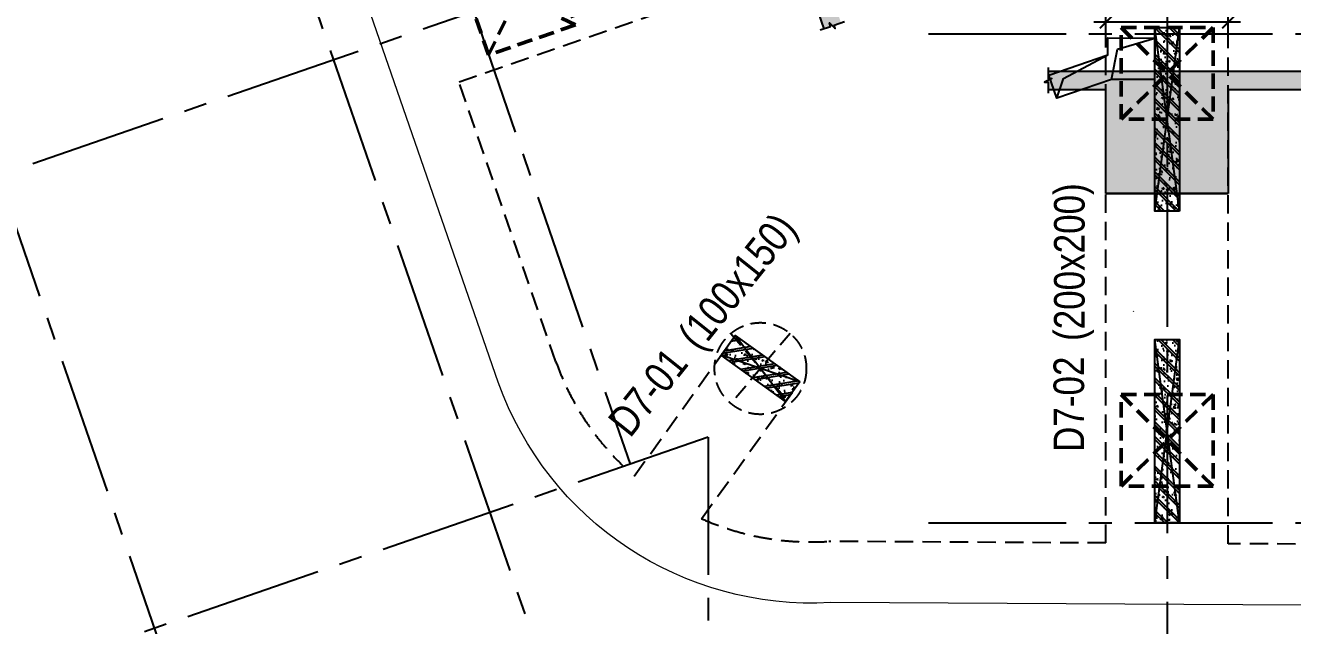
# Model space of a CAD drawing. Header units: millimetres. Extents: x -340714 to 2967022, y -655653 to 62.
# Drawn here: x 1742605 to 1763320, y -337006 to -327190 of the extents above; entities that cross this region are included whole.
import ezdxf
from ezdxf.enums import TextEntityAlignment as Align

# ---------------------------------------------------------------- set-up
doc = ezdxf.new("R2010")
doc.units = ezdxf.units.MM
doc.header["$LTSCALE"] = 100
doc.header["$PDMODE"] = 32
doc.header["$PDSIZE"] = 2.5
for name, pattern in [('CENTER2', [1.125, 0.75, -0.125, 0.125, -0.125]), ('DASHED', [4.5, 3, -1.5]), ('HIDDEN', [0.375, 0.25, -0.125])]:
    doc.linetypes.add(name, pattern=pattern)
for name, color, linetype in [('ccu11-Khuat', 9, 'DASHED'), ('ccu11-Manh', 8, 'Continuous'), ('ccu11-Thay', 7, 'Continuous'), ('ccu12-Text', 31, 'Continuous'), ('ccu12-Truc', 13, 'CENTER2'), ('KC-Betong', 6, 'Continuous'), ('KC2-DIM', 251, 'Continuous'), ('ST_MBDV Cot vach 220805$0$AUDIT_I_220805193045-5', 6, 'Continuous')]:
    doc.layers.add(name, color=color, linetype=linetype)
for name, color, linetype, lineweight in [('ccu12-Tencaukien', 9, 'Continuous', 15), ('KT-Net cot vach', 6, 'Continuous', 50), ('TNG hungdh1', 3, 'Continuous', 13)]:
    doc.layers.add(name, color=color, linetype=linetype, lineweight=lineweight)
doc.styles.add('Arial Narrow', font='ARIALN.TTF')
doc.dimstyles.new('CCU_1-300', dxfattribs={"dimscale": 200, "dimtxt": 2.5, "dimasz": 1, "dimexe": 1, "dimexo": 2, "dimgap": 0.5, "dimtad": 1, "dimdec": 0, "dimrnd": 5, "dimdsep": 46, "dimtxsty": 'Arial Narrow', "dimblk": 'ARCHTICK', "dimcen": -1, "dimdle": 1, "dimclrd": 256, "dimclre": 256, "dimclrt": 3, "dimadec": 0, "dimazin": 2, "dimtfac": 0.1, "dimtdec": 0, "dimtix": 1, "dimtmove": 2, "dimatfit": 1, "dimfxl": 1, "dimtvp": 0.8333333333333334, "dimtolj": 1, "dimtzin": 12, "dimarcsym": 0})

# ---------------------------------------------------------------- blocks, each defined once
blk = doc.blocks.new('Grid-ST-flat-3')
at = {"layer": 'ccu12-Truc', "ltscale": 30}
for p, q in [((343189.8455156268, -39014.65546948351), (361219.3016763728, -91236.39007851167)), ((340897.6132794917, -39806.04435974167), (359986.9050177329, -95097.55833493307)), ((335415.1609209013, -41698.85077767865), (354504.4526594841, -96990.36475386203)), ((369999.3874795342, -69862.92378625314), (369999.3874795342, -104409.5824195731)), ((369534.392683656, -80082.1011514843), (317935.6370837545, -97896.47498025041)), ((366096.2468389806, -84196.27186137141), (425824.046860399, -84196.27186136867)), ((362499.3874795342, -90794.44285003131), (320490.9257493085, -105297.7856638855)), ((362499.3874795342, -90794.44285003131), (362499.3874795342, -104409.5824195731)), ((366096.246838973, -92196.27186136931), (425824.0468604039, -92196.27186137077))]:
    blk.add_line(p, q, dxfattribs=at)
blk = doc.blocks.new('*U656')
h = blk.add_hatch()
h.set_pattern_fill('VATLIEU04', color=250, scale=40, style=0, pattern_type=2)
h.set_pattern_definition([(49.99999999999999, (-549.9999999999874, 1350.000000000006), (286.9040730403014, -25.10085399303804), [30, -330]), (355, (-549.9999999999874, 1350.000000000006), (-55.50053344520001, 300.8768534800047), [24, -264]), (100.4514, (-526.0913279999874, 1347.908264000006), (231.4037526856086, 275.7758168243814), [25.496076, -280.4568448]), (46.18420000000001, (-549.9999999999874, 1430.000000000006), (426.8964194502578, -66.20760573160723), [45, -495]), (96.6356, (-514.4253019999873, 1424.482677200006), (373.8650822194813, 389.6471483601767), [38.2441152, -420.6852]), (351.1842, (-549.9999999999874, 1430.000000000006), (373.8647780534509, 389.6474403701299), [36, -396]), (21, (-509.9999999999874, 1410.000000000006), (238.7628208473847, -161.0475562661355), [30, -330]), (326.0000000000001, (-509.9999999999874, 1410.000000000006), (97.32613276863269, 290.0600180187412), [24, -264]), (71.4514, (-490.1031067999874, 1396.579357600006), (336.089051432596, 129.012198683981), [25.496076, -280.4568448]), (37.50000000000001, (-549.9999999999874, 1350.000000000006), (4.863942126916267, 133.1575415325246), [0, -260.8, 0, -268, 0, -265]), (7.499999999999999, (-549.9999999999874, 1350.000000000006), (105.2278149768594, 157.7646847529441), [0, -152.8, 0, -254.8, 0, -101]), (327.5, (-639.1999999999874, 1350.000000000006), (213.5289744689636, -9.021948693751902), [0, -100, 0, -312, 0, -414]), (317.5, (-679.1999999999874, 1350.000000000006), (233.2744677369545, 40.04199293292709), [0, -130, 0, -207.2, 0, -294]), (45, (-549.9999999999874, 1350.000000000006), (-120.2081528017131, 120.2081528017131), []), (45, (-549.9999999999874, 1399.000000000006), (-120.2081528017131, 120.2081528017131), [])])
h.paths.add_polyline_path([(-475, -474.9999999999998), (-75, -475.0000000000038), (-74.99999999998738, 825.0000000000059), (-474.9999999999874, 825.00000000001)])
at = {"color": 6, "ltscale": 0.25}
blk.add_lwpolyline([(-475, -474.9999999999998), (-75, -475.0000000000038), (-74.99999999998738, 825.0000000000059), (-474.9999999999874, 825.00000000001)], close=True, dxfattribs=at)
at = {"layer": 'Defpoints', "linetype": 'ByBlock', "ltscale": 30}
for p, q in [((-75, -475.0000000000038), (-474.9999999999874, 825.00000000001)), ((-475, -474.9999999999998), (-74.99999999998738, 825.0000000000059))]:
    blk.add_line(p, q, dxfattribs=at)
blk = doc.blocks.new('*U653')
h = blk.add_hatch()
h.set_pattern_fill('VATLIEU04', color=250, scale=40, style=0, pattern_type=2)
h.set_pattern_definition([(49.99999999999999, (-549.9999999999709, 3049.999999999996), (286.9040730403014, -25.10085399303804), [30, -330]), (355, (-549.9999999999709, 3049.999999999996), (-55.50053344520001, 300.8768534800047), [24, -264]), (100.4514, (-526.0913279999709, 3047.908263999996), (231.4037526856086, 275.7758168243814), [25.496076, -280.4568448]), (46.18420000000001, (-549.9999999999709, 3129.999999999996), (426.8964194502578, -66.20760573160723), [45, -495]), (96.6356, (-514.4253019999708, 3124.482677199996), (373.8650822194813, 389.6471483601767), [38.2441152, -420.6852]), (351.1842, (-549.9999999999709, 3129.999999999996), (373.8647780534509, 389.6474403701299), [36, -396]), (21, (-509.9999999999709, 3109.999999999996), (238.7628208473847, -161.0475562661355), [30, -330]), (326.0000000000001, (-509.9999999999709, 3109.999999999996), (97.32613276863269, 290.0600180187412), [24, -264]), (71.4514, (-490.1031067999709, 3096.579357599996), (336.089051432596, 129.012198683981), [25.496076, -280.4568448]), (37.50000000000001, (-549.9999999999709, 3049.999999999996), (4.863942126916267, 133.1575415325246), [0, -260.8, 0, -268, 0, -265]), (7.499999999999999, (-549.9999999999709, 3049.999999999996), (105.2278149768594, 157.7646847529441), [0, -152.8, 0, -254.8, 0, -101]), (327.5, (-639.1999999999709, 3049.999999999996), (213.5289744689636, -9.021948693751902), [0, -100, 0, -312, 0, -414]), (317.5, (-679.1999999999709, 3049.999999999996), (233.2744677369545, 40.04199293292709), [0, -130, 0, -207.2, 0, -294]), (45, (-549.9999999999709, 3049.999999999996), (-120.2081528017131, 120.2081528017131), []), (45, (-549.9999999999709, 3098.999999999996), (-120.2081528017131, 120.2081528017131), [])])
h.paths.add_polyline_path([(-475, -474.9999999999998), (-75, -475.0000000000038), (-74.9999999999709, 2524.999999999996), (-474.9999999999709, 2525)])
at = {"color": 6, "ltscale": 0.25}
blk.add_lwpolyline([(-475, -474.9999999999998), (-75, -475.0000000000038), (-74.9999999999709, 2524.999999999996), (-474.9999999999709, 2525)], close=True, dxfattribs=at)
at = {"layer": 'Defpoints', "linetype": 'ByBlock', "ltscale": 30}
for p, q in [((-75, -475.0000000000038), (-474.9999999999709, 2525)), ((-475, -474.9999999999998), (-74.9999999999709, 2524.999999999996))]:
    blk.add_line(p, q, dxfattribs=at)
blk = doc.blocks.new('MBCOTVACH-T7-PN')
at = {"layer": 'ST_MBDV Cot vach 220805$0$AUDIT_I_220805193045-5', "linetype": 'ByBlock', "xscale": -1}
for name, p, rotation in [('*U653', (60761.74226238951, -29001.43592545447, -2.134706158919926e-05), 359.9999999999985), ('*U656', (54370.95171846962, -32377.03842578096, 5.460139985010664e-05), 54.35941822448696), ('*U653', (60761.74226238951, -34101.43592545269, -2.134706158919926e-05), 359.9999999999985)]:
    blk.add_blockref(name, p, dxfattribs=dict(at, rotation=rotation))
blk = doc.blocks.new('*U709')
at = {"layer": 'ccu12-Tencaukien', "color": 8, "ltscale": 10000}
blk.add_line((360.6565736538532, -155.3215232637356), (354.4065714950475, -155.3215232637356), dxfattribs=at)
at = {"layer": 'ccu12-Text', "color": 2, "style": 'Arial Narrow', "width": 0.8}
blk.add_attdef('SH', text='', height=300, dxfattribs=at).set_placement((275.6048113084853, 5.864471777974813), align=Align.BOTTOM_RIGHT)
at = {"layer": 'ccu12-Text', "color": 31, "style": 'Arial Narrow', "width": 0.8}
for tag, p in [('(', (507.5315725744504, -75.41116959831947)), ('KT', (632.605666770517, -75.41116959831947)), (')', (962.8971199221714, -75.41116959831947))]:
    blk.add_attdef(tag, text='', height=250, dxfattribs=at).set_placement(p, align=Align.BOTTOM_LEFT)
blk = doc.blocks.new('*U690')
at = {"layer": 'ccu12-Tencaukien', "color": 8, "ltscale": 10000}
blk.add_line((360.6565736538532, -155.3215232637356), (354.4065714950475, -155.3215232637356), dxfattribs=at)
at = {"layer": 'ccu12-Text', "color": 2, "style": 'Arial Narrow', "width": 0.8}
blk.add_attdef('SH', text='', height=300, dxfattribs=at).set_placement((275.6048113084853, 5.864471777974813), align=Align.BOTTOM_RIGHT)
at = {"layer": 'ccu12-Text', "color": 31, "style": 'Arial Narrow', "width": 0.8}
for tag, p in [('(', (507.5315725744504, -75.41116959831947)), ('KT', (632.605666770517, -75.41116959831947)), (')', (962.8971199221714, -75.41116959831947))]:
    blk.add_attdef(tag, text='', height=250, dxfattribs=at).set_placement(p, align=Align.BOTTOM_LEFT)
blk = doc.blocks.new('MBKC-T7-PN-1')
at = {"layer": 'ccu11-Khuat', "color": 4}
for p, q in [((49461.74597892212, -27363.71407002886), (58157.13286985061, -24354.68759636913)), ((60036.80449052481, -34904.68123319431), (60036.80449052481, -25326.61616689223)), ((62036.80449052481, -34916.02847313904), (62036.80449052481, -25326.61616689223)), ((52326.87361301156, -33812.08231466258, 5.460139985010663e-05), (53887.39467635099, -31635.6280686676, 5.460139985010663e-05)), ((53427.1537667932, -34508.52325004467, 5.460139985010663e-05), (54984.50013240101, -32336.49674586614, 5.460139985010663e-05)), ((65836.80449052481, -34937.5882290341), (62036.80449052481, -34916.02847313904))]:
    blk.add_line(p, q, dxfattribs=at)
for points in [[(52151.97587854043, -33652.89714096778, -0.1162753363305096), (51047.0784947027, -31944.95644066192), (49461.74597892165, -27363.71407002903)], [(60036.80449052481, -34904.68123319431), (55507.4960183457, -34878.98365818546, -0.1209163562681575), (53427.15376679879, -34508.5232500367, -0.1209163562681575)]]:
    blk.add_lwpolyline(points, format="xyb", dxfattribs=at)
blk.add_lwpolyline([(65836.80449052481, -34937.5882290341), (62036.80449052481, -34916.02847313904)], dxfattribs=at)
at = {"layer": 'ccu11-Manh'}
blk.add_line((55054.06714751758, -25428.49915014219), (55422.80462066876, -26496.50089149456), dxfattribs=at)
at = {"layer": 'TNG hungdh1'}
blk.add_lwpolyline([(30192.4833111777, 12092.81666385627, -0.1171192909661862), (42412.38115973352, 13531.41526730324), (57798.83130551083, 9101.551082909224, -0.2840117854119512), (60754.95443003206, 5748.563430855167), (65985.67426092131, -9368.852161337389, 0.3181294741100671), (69743.13967055595, -12060.84411257948), (99390.07933190977, -12228.73261059262, -0.3265251430417447), (102151.4752845741, -14244.61140803713), (105660.6106905597, -29755.25398645597, -0.4508631928773756), (101746.7365236948, -36141.34363147663), (55535.10669648787, -35879.15640553273, -0.3332430787464091), (50103.54295826657, -32276.25873273378), (45597.80633774912, -19255.7275120914, 0.3734653731247742), (30668.60945794685, -13100.7630154714), (11293.40635154722, -19805.52494251612), (11293.40635154722, -19805.52494251612, -0.3703335605766636), (6440.809495901223, -17879.2240648279), (-1057.025853287894, -3542.923806525883, -0.4584761371333171), (1179.397029460873, 2090.909823645256), (30192.4833111777, 12092.81666385673)], format="xyb", dxfattribs=at)
blk = doc.blocks.new('_ARCHTICK')
at = {"color": 0, "linetype": 'ByBlock', "const_width": 0.15}
blk.add_lwpolyline([(-0.5, -0.5), (0.5, 0.5)], dxfattribs=at)
blk = doc.blocks.new('*D796')
at = {"layer": 'Defpoints', "color": 0, "transparency": 16777216}
for p in [(1760268.525844869, -327136.7680117014), (1760268.525844869, -327734.8884580453), (1762268.525844869, -327734.8884580453)]:
    blk.add_point(p, dxfattribs=at)
at = {"layer": 'KC2-DIM', "lineweight": -2, "transparency": 16777216}
for p, q in [((1760268.525844869, -327334.8884580453), (1760268.525844869, -326936.7680117014)), ((1762268.525844869, -327334.8884580453), (1762268.525844869, -326936.7680117014)), ((1762468.525844869, -327136.7680117014), (1760068.525844869, -327136.7680117014))]:
    blk.add_line(p, q, dxfattribs=at)
at = {"layer": 'KC2-DIM', "lineweight": -2, "transparency": 16777216, "xscale": 200, "yscale": 200, "zscale": 200, "rotation": 180}
blk.add_blockref('_ARCHTICK', (1760268.525844869, -327136.7680117014), dxfattribs=at)
at = {"layer": 'KC2-DIM', "lineweight": -2, "transparency": 16777216, "xscale": 200, "yscale": 200, "zscale": 200}
blk.add_blockref('_ARCHTICK', (1762268.525844869, -327136.7680117014), dxfattribs=at)
at = {"layer": 'KC2-DIM', "color": 3, "transparency": 16777216, "insert": (1761268.525844869, -326781.4815178406), "char_height": 500, "attachment_point": 5, "style": 'Arial Narrow'}
blk.add_mtext('\\A1;2000', dxfattribs=at)
blk = doc.blocks.new('*U1064')
at = {"color": 6, "linetype": 'HIDDEN', "ltscale": 10}
for p, q in [((1025, -1025), (-475, 475)), ((1025, 475), (-475, -1025))]:
    blk.add_line(p, q, dxfattribs=at)
blk.add_lwpolyline([(-475, 475), (1025, 475), (1025, -1025), (-475, -1025)], close=True, dxfattribs=at)
blk = doc.blocks.new('MBDV-COTVACH-T7-PN')
at = {"layer": 'KC-Betong', "linetype": 'HIDDEN', "ltscale": 10, "elevation": -4.458537631332748e-05}
for points in [[(53905.82503808104, -31477.59330470813), (54871.96450129547, -32625.58612523635)], [(54872.24627136253, -31477.59330470813), (53906.10680814809, -32625.58612523635)]]:
    blk.add_lwpolyline(points, dxfattribs=at)
at = {"layer": 'KC-Betong', "linetype": 'HIDDEN', "ltscale": 10}
blk.add_circle((54389.03565472178, -32051.75711834745, -4.45853799861673e-05), 750, dxfattribs=at)
at = {"layer": 'KT-Net cot vach', "rotation": 19.04713795399666}
blk.add_blockref('*U1064', (50060.67882337538, -25800.46551913326), dxfattribs=at)
at = {"layer": 'KT-Net cot vach'}
for p in [(60761.8044734241, -26951.6161660137), (60761.80449052667, -32951.61704977904, 7.594820233756635e-05)]:
    blk.add_blockref('*U1064', p, dxfattribs=at)
blk = doc.blocks.new('LM-T8-MAI-PN')
at = {"layer": 'ccu11-Manh', "color": 1}
for points in [[(60125.71347964182, -27324.40684091131), (60223.62269889773, -26830.47157465934), (60835.88707999117, -26648.6417438254)], [(59235.6172788986, -27631.7108886526), (59341.52733462513, -27309.01285769313), (60065.15634692111, -26922.1457857691)]]:
    blk.add_lwpolyline(points, dxfattribs=at)
at = {"layer": 'ccu11-Thay', "color": 1}
blk.add_lwpolyline([(59105.07890524808, -27253.61072599108), (60065.15634692111, -26922.1457857691), (60066.74979219306, -26644.0578156159), (60835.88707999117, -26648.6417438254), (60831.82055838592, -27328.62956315663), (60125.71347964182, -27324.40684091131), (59235.6172788986, -27631.7108886526), (59105.07890524808, -27253.61072599108)], dxfattribs=at)

msp = doc.modelspace()

# ---------------------------------------------------------------- hatches: boundary and pattern name
at = {"layer": 'Defpoints'}
h = msp.add_hatch(dxfattribs=at)
h.set_pattern_fill('BETONG', color=252, scale=30, pattern_type=2)
h.set_pattern_definition([(0, (0, 0), (0, 155.88457272), [3.75, -86.25]), (0, (0, 6.49519053), (0, 155.88457272), [3.75, -86.25]), (120, (0, 0), (-135.0000000336027, -77.94228635999997), [3.75, -86.24999999999999]), (120, (5.625, 3.24759528), (-135.0000000336027, -77.94228635999997), [3.75, -86.24999999999999]), (0, (45, 77.94228636), (0, 155.88457272), [3.75, -86.25]), (0, (45, 84.43747689), (0, 155.88457272), [3.75, -86.25]), (120, (45, 77.94228636), (-135.0000000336027, -77.94228635999997), [3.75, -86.24999999999999]), (120, (50.625, 81.18988164000001), (-135.0000000336027, -77.94228635999997), [3.75, -86.24999999999999]), (59.99999999999999, (3.75, 0), (-135.0000000336027, 77.94228636000001), [3.75, -86.25]), (59.99999999999999, (-1.875, 3.24759528), (-135.0000000336027, 77.94228636000001), [3.75, -86.25]), (59.99999999999999, (48.75, -77.94228636), (-135.0000000336027, 77.94228636000001), [3.75, -86.25]), (59.99999999999999, (43.125, -74.69469108), (-135.0000000336027, 77.94228636000001), [3.75, -86.25]), (45, (0, 0), (-31.81980515339464, 31.81980515339464), []), (49.99999999999999, (0, 0), (215.178054780226, -18.82564049477853), [22.5, -247.5]), (355, (0, 0), (-41.6254000839, 225.6576401100035), [18, -198]), (100.4514, (17.931504, -1.568802), (173.5528145142065, 206.8318626182861), [19.122057, -210.3426336]), (46.18420000000001, (0, 60), (320.1723145876933, -49.65570429870542), [33.75, -371.25]), (96.6356, (26.6810235, 55.86200789999999), (280.398811664611, 292.2353612701325), [28.6830864, -315.5139]), (351.1842, (0, 60), (280.3985835400882, 292.2355802775974), [27, -297]), (21, (30, 45), (179.0721156355385, -120.7856671996016), [22.5, -247.5]), (326.0000000000001, (30, 45), (72.99459957647451, 217.5450135140559), [18, -198]), (71.4514, (44.9226699, 34.9345182), (252.066788574447, 96.75914901298572), [19.122057, -210.3426336]), (37.50000000000001, (0, 0), (3.647956595187201, 99.86815614939344), [0, -195.6, 0, -201, 0, -198.75]), (7.499999999999999, (0, 0), (78.92086123264458, 118.3235135647081), [0, -114.6, 0, -191.1, 0, -75.75]), (327.5, (-66.9, 0), (160.1467308517227, -6.766461520313927), [0, -75, 0, -234, 0, -310.5]), (317.5, (-96.9, 0), (174.9558508027159, 30.03149469969532), [0, -97.5, 0, -155.4, 0, -220.5])])
h.paths.add_polyline_path([(1749388.022871365, -308176.5726288252), (1749274.593211479, -308215.7352673747), (1749294.174530753, -308272.4500973177), (1749198.297062261, -308178.6017567065), (1749217.878381536, -308235.3165866494), (1749104.448721649, -308274.4792251989), (1749443.042514958, -309255.173586892), (1747836.12233324, -309809.9776330088), (1748488.782368567, -311700.3253871545), (1750095.686097109, -311145.473686481), (1751335.903378086, -314737.607147775), (1749728.983196369, -315292.411193892), (1750381.693838859, -317182.9055253253), (1751988.614020577, -316628.1014792083), (1753228.764244437, -320220.0407179922), (1751621.84406272, -320774.8447641092), (1752274.55470521, -322665.3390955422), (1753881.474886928, -322110.5350494253), (1754632.092125725, -324284.6035303788), (1753025.171944008, -324839.4075764957), (1753678.868320144, -326732.756961531), (1755285.788501862, -326177.9529154141), (1755654.525975013, -327245.9546567665), (1755767.9556349, -327206.792018217), (1755748.374315625, -327150.077188274), (1755844.251784117, -327243.9255288853), (1755824.670464842, -327187.2106989423), (1755938.100124728, -327148.0480603928)])
h = msp.add_hatch(dxfattribs=at)
h.set_pattern_fill('BETONG', color=252, scale=30, pattern_type=2)
h.set_pattern_definition([(0, (314518.6243432842, -519902.1420519353), (0, 155.88457272), [3.75, -86.25]), (0, (314518.6243432842, -519895.6468614053), (0, 155.88457272), [3.75, -86.25]), (120, (314518.6243432842, -519902.1420519353), (-135.0000000336027, -77.94228635999997), [3.749999999999996, -86.24999999999989]), (120, (314524.2493432842, -519898.8944566553), (-135.0000000336027, -77.94228635999997), [3.749999999999996, -86.24999999999989]), (0, (314563.6243432842, -519824.1997655754), (0, 155.88457272), [3.75, -86.25]), (0, (314563.6243432842, -519817.7045750453), (0, 155.88457272), [3.75, -86.25]), (120, (314563.6243432842, -519824.1997655754), (-135.0000000336027, -77.94228635999997), [3.749999999999996, -86.24999999999989]), (120, (314569.2493432842, -519820.9521702953), (-135.0000000336027, -77.94228635999997), [3.749999999999996, -86.24999999999989]), (59.99999999999999, (314522.3743432842, -519902.1420519353), (-135.0000000336027, 77.94228636000001), [3.75, -86.25]), (59.99999999999999, (314516.7493432842, -519898.8944566553), (-135.0000000336027, 77.94228636000001), [3.75, -86.25]), (59.99999999999999, (314567.3743432842, -519980.0843382953), (-135.0000000336027, 77.94228636000001), [3.75, -86.25]), (59.99999999999999, (314561.7493432842, -519976.8367430153), (-135.0000000336027, 77.94228636000001), [3.75, -86.25]), (45, (314518.6243432842, -519902.1420519353), (-31.81980515339464, 31.81980515339464), []), (49.99999999999999, (314518.6243432842, -519902.1420519353), (215.178054780226, -18.82564049477853), [22.5, -247.5]), (355, (314518.6243432842, -519902.1420519353), (-41.6254000839, 225.6576401100035), [18, -198]), (100.4514, (314536.5558472842, -519903.7108539353), (173.5528145142065, 206.8318626182861), [19.122057, -210.3426336]), (46.18420000000001, (314518.6243432842, -519842.1420519353), (320.1723145876933, -49.65570429870542), [33.75, -371.25]), (96.6356, (314545.3053667841, -519846.2800440353), (280.398811664611, 292.2353612701325), [28.6830864, -315.5139]), (351.1842, (314518.6243432842, -519842.1420519353), (280.3985835400882, 292.2355802775974), [27, -297]), (21, (314548.6243432842, -519857.1420519353), (179.0721156355385, -120.7856671996016), [22.5, -247.5]), (326.0000000000001, (314548.6243432842, -519857.1420519353), (72.99459957647451, 217.5450135140559), [18, -198]), (71.4514, (314563.5470131843, -519867.2075337353), (252.066788574447, 96.75914901298572), [19.122057, -210.3426336]), (37.50000000000001, (314518.6243432842, -519902.1420519353), (3.647956595187201, 99.86815614939344), [0, -195.6, 0, -201, 0, -198.75]), (7.499999999999999, (314518.6243432842, -519902.1420519353), (78.92086123264458, 118.3235135647081), [0, -114.6, 0, -191.1, 0, -75.75]), (327.5, (314451.7243432843, -519902.1420519353), (160.1467308517227, -6.766461520313927), [0, -75, 0, -234, 0, -310.5]), (317.5, (314421.7243432843, -519902.1420519353), (174.9558508027159, 30.03149469969532), [0, -97.5, 0, -155.4, 0, -220.5])])
h.paths.add_polyline_path([(1782568.525998665, -328239.1209624253), (1789268.525844869, -328239.1209624253), (1789268.525844869, -329939.1209624253), (1791268.525844869, -329939.1209624253), (1791268.525844869, -328239.1209624253), (1795568.525844748, -328239.1209624253), (1795568.525844748, -329939.1209624253), (1796568.525844747, -329939.1209624253), (1796568.525844747, -328239.1209624253), (1801368.463616735, -328239.1209624253), (1801368.463616735, -329939.1209624253), (1802368.463616735, -329939.1209624253), (1802368.463616735, -328239.1209624253), (1803107.05696066, -328239.1209624253), (1803107.05696066, -328119.1209624253), (1803047.05696066, -328119.1209624253), (1803167.05696066, -328059.1209624253), (1803107.05696066, -328059.1209624253), (1803107.05696066, -327939.1209624253), (1759321.279395272, -327939.1209624253), (1759321.279395272, -328059.1209624253), (1759381.279395272, -328059.1209624253), (1759261.279395272, -328119.1209624253), (1759321.279395272, -328119.1209624253), (1759321.279395272, -328239.1209624253), (1760268.525844869, -328239.1209624253), (1760268.525844869, -329939.1209624253), (1762268.525844869, -329939.1209624253), (1762268.525844869, -328239.1209624253), (1766068.525844869, -328239.1209624253), (1766068.525844869, -329939.1209624253), (1768068.525844869, -329939.1209624253), (1768068.525844869, -328239.1209624253), (1771868.525998665, -328239.1209624253), (1771868.525998665, -329939.1209624253), (1773868.525998666, -329939.1209624253), (1773868.525998666, -328239.1209624253), (1780568.525998665, -328239.1209624253), (1780568.525998665, -329939.1209624253), (1782568.525998665, -329939.1209624253)])

# ---------------------------------------------------------------- linework, layer by layer
for p, q in [((1760268.525844869, -327939.1209624253), (1762268.525844869, -327939.1209624253)), ((1760268.525844869, -329939.1209624253), (1760268.525844869, -328239.1209624253)), ((1762268.525844869, -328239.1209624253), (1762268.525844869, -329939.1209624253)), ((1762268.525844869, -329939.1209624253), (1760268.525844869, -329939.1209624253))]:
    msp.add_line(p, q, dxfattribs=at)
at = {"layer": 'Defpoints', "color": 252}
for points in [[(1755597.81114507, -327265.5359760412), (1755767.9556349, -327206.792018217), (1755748.374315625, -327150.077188274), (1755844.251784117, -327243.9255288853), (1755824.670464842, -327187.2106989423), (1755994.814954671, -327128.4667411182)], [(1759321.279395272, -327879.1209624253), (1759321.279395272, -328059.1209624253), (1759381.279395272, -328059.1209624253), (1759261.279395272, -328119.1209624253), (1759321.279395272, -328119.1209624253), (1759321.279395272, -328299.1209624253)], [(1759321.279395272, -327939.1209624253), (1803107.05696066, -327939.1209624253)]]:
    msp.add_lwpolyline(points, dxfattribs=at)
at = {"layer": 'Defpoints'}
for points in [[(1759321.279395272, -328239.1209624253), (1760268.525844869, -328239.1209624253)], [(1762268.525844869, -328239.1209624253), (1766068.525844869, -328239.1209624253)], [(1760268.525844869, -329939.1209624253), (1762268.525844869, -329939.1209624253)]]:
    msp.add_lwpolyline(points, dxfattribs=at)

# ---------------------------------------------------------------- block references
msp.add_blockref('Grid-ST-flat-3', (1391269.138519133, -243129.7985158589))
at = {"layer": 'ccu11-Thay'}
msp.add_blockref('MBDV-COTVACH-T7-PN', (1700231.721354345, -300749.4537652719), dxfattribs=at)
at = {"layer": 'ccu12-Tencaukien', "extrusion": (9.799241008827418e-07, 4.388134669035146e-07, 0.9999999999994236)}
ref = msp.add_blockref('*U709', (1760226.464278562, -332376.8654173826, -0.1523561872629096), dxfattribs=dict(at, xscale=1.815893337873055, yscale=1.815893337873055, zscale=1.815893337873055, rotation=69.53693371444342))
ref.add_attrib('KT', '(200x200)', dxfattribs={"color": 31, "extrusion": (9.799241008827418e-07, 4.388134669035146e-07, 0.9999999999994236), "height": 499.9999999999999, "rotation": 89.99999999997537, "style": 'Arial Narrow'}).set_placement((1760070.048051454, -332350.9866051244, 1.578777843713419), align=Align.BOTTOM_LEFT)
ref.add_attrib('SH', 'D7-02', dxfattribs={"color": 2, "extrusion": (9.799241008827418e-07, 4.388134669035146e-07, 0.9999999999994236), "height": 499.9999999999999, "rotation": 89.99999999997537, "style": 'Arial Narrow'}).set_placement((1760061.171611164, -332605.9161370015, 1.579034418292834), align=Align.BOTTOM_RIGHT)
at = {"layer": 'ccu12-Tencaukien', "extrusion": (1.039485933940266e-06, -2.688447421227822e-07, 0.9999999999994236)}
ref = msp.add_blockref('*U690', (1753852.422205715, -332750.0042068948, 0.7316908535325495), dxfattribs=dict(at, xscale=1.815893337873054, yscale=1.815893337873054, zscale=1.815893337873054, rotation=30.91313461417917))
ref.add_attrib('KT', '(100x150)', dxfattribs={"color": 31, "extrusion": (1.039485933940266e-06, -2.688447421227822e-07, 0.9999999999994236), "height": 499.9999999999999, "rotation": 51.37620090196398, "style": 'Arial Narrow'}).set_placement((1753746.373929052, -332632.1504329073, 1.912043952775108), align=Align.BOTTOM_LEFT)
ref.add_attrib('SH', 'D7-01', dxfattribs={"color": 2, "extrusion": (1.039485933940266e-06, -2.688447421227822e-07, 0.9999999999994236), "height": 499.9999999999999, "rotation": 51.37620090196398, "style": 'Arial Narrow'}).set_placement((1753580.311034494, -332825.7762898247, 1.912300527354524), align=Align.BOTTOM_RIGHT)
at = {"layer": 'Defpoints', "color": 252}
msp.add_blockref('MBKC-T7-PN-1', (1700231.721354345, -300749.4537652719), dxfattribs=at)
at = {"layer": 'Defpoints', "color": 1}
msp.add_blockref('LM-T8-MAI-PN', (1700231.721354345, -300749.4537652719), dxfattribs=at)
at = {"layer": 'KC2-DIM'}
msp.add_blockref('MBCOTVACH-T7-PN', (1700231.721354345, -300749.4537652719), dxfattribs=at)

# ---------------------------------------------------------------- dimensions: what is measured, and where the dimension line sits
dim = msp.add_linear_dim(base=(1760268.525844869, -327136.7680117014), p1=(1762268.525844869, -327734.8884580453), p2=(1760268.525844869, -327734.8884580453), dimstyle='CCU_1-300', dxfattribs=at)
dim.commit()
dim.dimension.update_dxf_attribs({"geometry": '*D796', "text_midpoint": (1761268.525844869, -326781.4815178406)})

doc.saveas('drawing.dxf')
